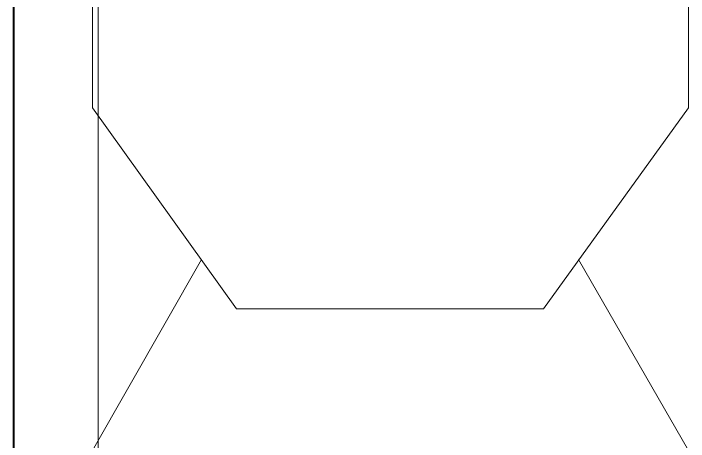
# Model space of a CAD drawing. Extents: x 65572 to 72871, y 30718 to 33858.
# Drawn here: x 66842.891 to 66846.878, y 32280.16 to 32282.686 of the extents above; entities that cross this region are included whole.
import ezdxf

# ---------------------------------------------------------------- set-up
doc = ezdxf.new("R2010")
doc.units = 0
doc.header["$LTSCALE"] = 0.5
doc.header["$MEASUREMENT"] = 0
doc.layers.get('0').update_dxf_attribs({"color": 20, "linetype": 'CONTINUOUS'})
for name, color, linetype, lineweight in [('Framing', 142, 'CONTINUOUS', 13), ('Layout', 154, 'CONTINUOUS', 5), ('Structure', 7, 'CONTINUOUS', 40)]:
    doc.layers.add(name, color=color, linetype=linetype, lineweight=lineweight)

# ---------------------------------------------------------------- blocks, each defined once
blk = doc.blocks.new('12fstg01')
at = {"color": 0, "linetype": 'ByBlock'}
for p, q in [((-0.25256, 0.073992), (-0.206477, 0.073992)), ((-0.206477, 0.073992), (-0.181567, 0.056002)), ((-0.163991, 0.073992), (-0.187656, 0.060338)), ((-0.181567, 0.056002), (-0.181567, 0.017898)), ((-0.181567, 0.017898), (-0.206477, 0)), ((-0.163991, 0), (-0.187656, 0.013562)), ((-0.206477, 0), (-0.25256, 0))]:
    blk.add_line(p, q, dxfattribs=at)

msp = doc.modelspace()

# ---------------------------------------------------------------- linework, layer by layer
at = {"layer": 'Framing'}
msp.add_line((66843.390623, 32435.914212), (66843.390623, 32239.968035), dxfattribs=at)
at = {"layer": 'Structure'}
msp.add_line((66842.890623, 32459.039741), (66842.890623, 32213.10795), dxfattribs=at)

# ---------------------------------------------------------------- block references
at = {"layer": 'Layout', "linetype": 'ByBlock', "xscale": 47.58705652932135, "yscale": 47.58705652932135, "zscale": 47.58705652932135, "rotation": 270}
msp.add_blockref('12fstg01', (66843.356537, 32272.30336), dxfattribs=at)

doc.saveas('drawing.dxf')
